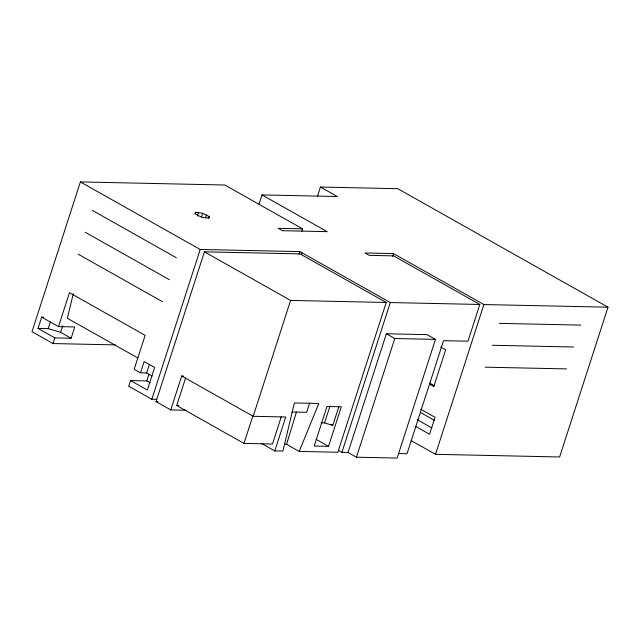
<?xml version="1.0" encoding="UTF-8"?>
<svg xmlns="http://www.w3.org/2000/svg" width="640" height="640" viewBox="0 0 640 640"><rect width="100%" height="100%" fill="white"/><g stroke="black" fill="none" stroke-linecap="round" stroke-linejoin="round"><path stroke-width="0.96" d="M73.296 293.72L67.344 318.256L137.808 357.976M284.456 444.264L286.584 444.312L296.456 412.032M301.704 231.68L302.616 228.856L224.832 185.008L80.376 181.928L32 331.704L53.024 343.56L115.408 344.888M41.68 317.12L58.496 326.6L74.776 326.952L71.128 338.256L54.848 337.904L38.032 328.424L41.68 317.12L43.528 317.16M38.032 328.424L48.2 328.64L50.336 322.048M53.024 343.56L54.848 337.904M58.496 326.6L69.456 292.688L145.136 335.352L134.184 369.264L140.488 372.816L146.592 372.944L152.064 376.032M71.128 338.256L60.616 332.328L62.744 325.736M150.04 382.736L146.808 380.912L130.536 380.568L128.704 386.216L151.832 399.256L156.816 399.36M140.488 372.816L144.144 361.512L154.656 367.44L147.352 390.048L130.536 380.568M195.088 214.144L195.696 212.256L202.64 213.28L209.104 216.496L209.464 217.736C204.416 218.616 198.592 216.616 194.88 213.12L195.696 212.256M146.592 372.944L149.336 364.472M197.368 216.088L198.584 212.32M146.808 380.912L148.936 374.32M201.416 217.048L202.64 213.28M205.64 217.664L206.56 214.84M208.496 218.384L209.104 216.496M151.832 399.256L200.208 249.48L299.904 251.6L390.304 302.552L479.824 304.464L467.96 341.2L443.544 340.68L407.032 453.72L398.36 453.536M186.296 410.248L170.752 409.92L156.04 401.624L204.416 251.848L300.04 253.88L386.232 302.472L337.856 452.248L299.2 451.424L286.584 444.312M170.752 409.92L181.704 376.008L183.68 376.048M281.296 416.704L272.472 444.024L243.992 443.416L176.72 405.496L185.536 378.176M258.952 204.344L261.992 194.92L337.272 196.52L320.456 187.04L317.408 196.464M298.984 254.44L299.904 251.6M301.392 254.68L302.008 252.784M243.992 443.416L252.816 416.096M181.704 376.008L253.184 416.296L290.608 300.432L386.232 302.472M261.312 443.312L274.784 450.904L285.736 416.992L253.184 416.296M309.704 402.888L306.656 412.312L291.784 411.992M321.016 422.856L324.544 422.936L330.024 405.976M324.544 422.936L332.824 425.392L338.904 406.552M328.536 446.36L341.312 406.792L326.992 406.488L314.208 446.048L328.536 446.36L316.192 439.4M392.576 256.44L393.496 253.592L483.896 304.552L608 307.192L559.624 456.968L435.512 454.328L411.176 440.608M338.464 450.384L341.928 452.336L390.304 302.552M348.032 452.464L386.368 333.768L427.056 334.64L435.464 339.376L397.128 458.072L356.44 457.2L348.032 452.464L341.928 452.336M356.44 457.2L394.776 338.512L435.464 339.376M435.512 454.328L483.896 304.552M299.2 451.424L318.784 403.472L294.376 402.952L282.928 451.08L274.784 450.904M320.456 187.04L397.768 188.688L608 307.192M302.616 228.856L278.2 228.336L282.408 230.704L327.168 231.656L261.992 194.92M393.496 253.592L365.008 252.984L369.216 255.36L393.624 255.88L479.824 304.464M499.32 323.376L580.704 325.104M492.248 345.272L573.632 347.008M485.176 367.176L566.56 368.912M156.04 401.624L158.032 401.664M176.72 405.496L178.68 405.536M48.2 328.64L60.616 332.328M440.672 347L445.664 349.808L433.8 386.552L429.472 384.112M386.368 333.768L394.776 338.512M80.376 181.928L200.208 249.48M204.416 251.848L290.608 300.432M429.744 383.16L434.096 385.608M92.312 210.368L176.408 257.776M420.68 409.216L435.048 417.312L429.568 434.272L415.56 426.376M420.4 412.464L434.176 420.224M85.24 232.272L169.336 279.672M417.184 419.656L431.824 427.912M78.168 254.176L162.256 301.576M331.136 424.44L332.824 425.392"/></g></svg>
